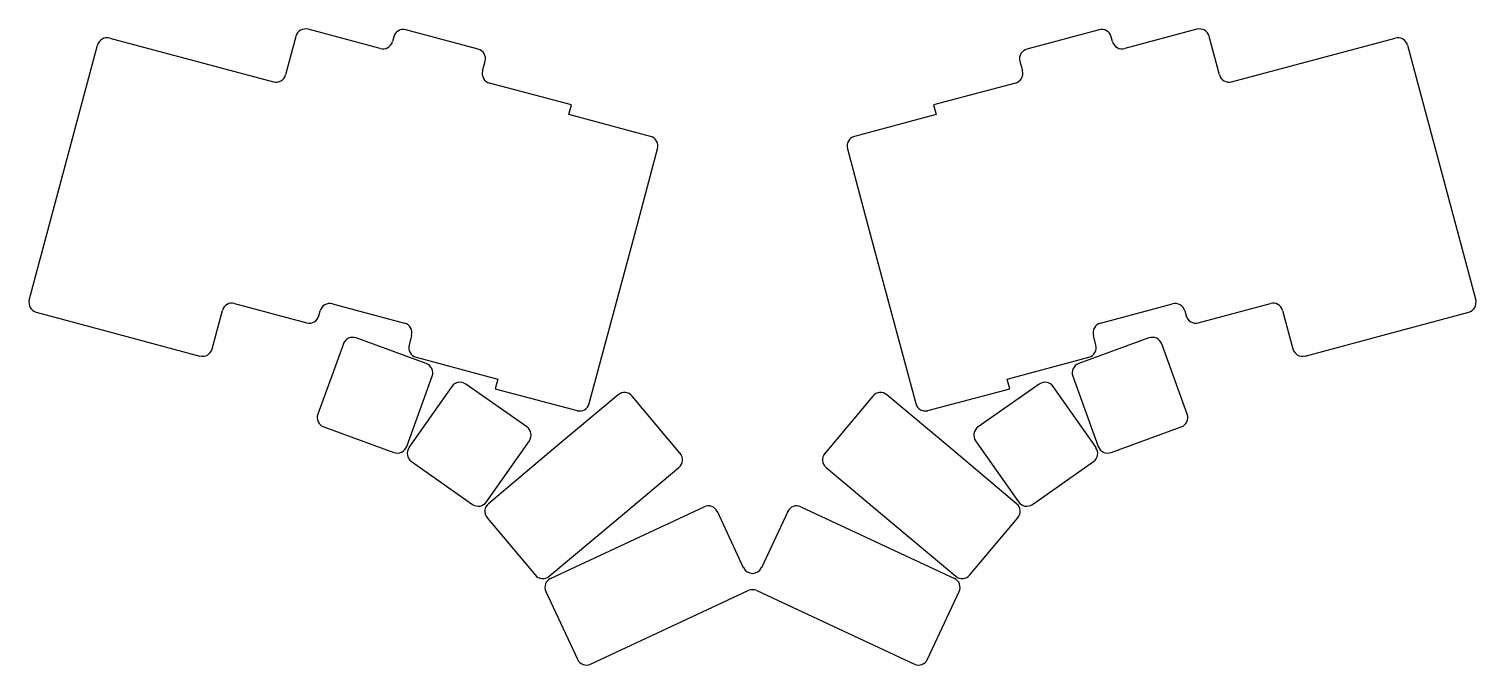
# Model space of a CAD drawing. Header units: millimetres. Extents: x 49 to 339, y -206 to -79.
import ezdxf

# ---------------------------------------------------------------- set-up
doc = ezdxf.new("R2010")
doc.units = ezdxf.units.MM

msp = doc.modelspace()

# ---------------------------------------------------------------- linework, layer by layer
for p, q in [((64.82, -80.35), (97.66, -89.15)), ((102.18, -80.01), (100.11, -87.73)), ((119.12, -82.47), (104.63, -78.59)), ((121.82, -80.09), (121.57, -81.06)), ((138.76, -82.56), (124.27, -78.68)), ((263.46, -78.68), (248.97, -82.56)), ((266.17, -81.06), (265.91, -80.09)), ((283.11, -78.59), (268.62, -82.47)), ((287.63, -87.73), (285.55, -80.01)), ((290.07, -89.15), (322.92, -80.35)), ((48.65, -132.96), (62.37, -81.76)), ((325.37, -81.76), (339.08, -132.96)), ((139.66, -86.94), (140.18, -85.01)), ((247.56, -85.01), (248.07, -86.94)), ((157.49, -93.79), (141.07, -89.39)), ((246.66, -89.39), (230.24, -93.79)), ((156.98, -95.73), (157.49, -93.79)), ((173.4, -100.13), (156.98, -95.73)), ((230.76, -95.73), (214.33, -100.13)), ((230.24, -93.79), (230.76, -95.73)), ((170.41, -119), (174.81, -102.57)), ((212.92, -102.57), (217.32, -119)), ((161.09, -153.77), (170.41, -119)), ((217.32, -119), (226.64, -153.77)), ((89.88, -133.65), (104.36, -137.53)), ((283.37, -137.53), (297.86, -133.65)), ((50.06, -135.41), (66.48, -139.81)), ((85.35, -142.79), (87.43, -135.06)), ((106.81, -136.12), (107.07, -135.15)), ((109.52, -133.74), (124.01, -137.62)), ((263.72, -137.62), (278.21, -133.74)), ((280.66, -135.15), (280.92, -136.12)), ((300.31, -135.06), (302.38, -142.79)), ((321.25, -139.81), (337.67, -135.41)), ((66.48, -139.81), (82.91, -144.21)), ((111.71, -141.78), (106.57, -155.87)), ((128.36, -145.71), (114.27, -140.58)), ((125.42, -140.07), (124.91, -142)), ((273.46, -140.58), (259.37, -145.71)), ((262.83, -142), (262.31, -140.07)), ((281.16, -155.87), (276.03, -141.78)), ((304.83, -144.21), (321.25, -139.81)), ((126.32, -144.45), (142.74, -148.85)), ((244.99, -148.85), (261.41, -144.45)), ((124.43, -162.37), (129.56, -148.28)), ((133.5, -150.33), (124.89, -162.61)), ((148.57, -158.44), (136.28, -149.83)), ((142.74, -148.85), (142.22, -150.78)), ((142.22, -150.78), (158.65, -155.18)), ((229.09, -155.18), (245.51, -150.78)), ((251.45, -149.83), (239.16, -158.44)), ((245.51, -150.78), (244.99, -148.85)), ((262.84, -162.61), (254.24, -150.33)), ((258.17, -148.28), (263.3, -162.37)), ((166.89, -152.01), (153.86, -162.94)), ((179.35, -163.75), (169.7, -152.26)), ((218.03, -152.26), (208.39, -163.75)), ((233.87, -162.94), (220.85, -152.01)), ((107.77, -158.44), (121.87, -163.57)), ((265.87, -163.57), (279.96, -158.44)), ((140.46, -173.51), (149.06, -161.22)), ((238.67, -161.22), (247.28, -173.51)), ((125.38, -165.4), (137.67, -174)), ((153.86, -162.94), (140.84, -173.86)), ((246.89, -173.86), (233.87, -162.94)), ((250.06, -174), (262.35, -165.4)), ((166.08, -177.49), (179.1, -166.56)), ((208.63, -166.56), (221.66, -177.49)), ((140.59, -176.68), (150.24, -188.17)), ((153.33, -188.86), (184.15, -174.49)), ((192.05, -186.71), (186.81, -175.46)), ((200.93, -175.46), (195.68, -186.71)), ((203.58, -174.49), (234.4, -188.86)), ((237.5, -188.17), (247.14, -176.68)), ((153.05, -188.42), (166.08, -177.49)), ((221.66, -177.49), (234.68, -188.42)), ((152.37, -191.52), (158.71, -205.11)), ((161.36, -206.08), (193.02, -191.32)), ((194.71, -191.32), (226.37, -206.08)), ((229.03, -205.11), (235.37, -191.52))]:
    msp.add_line(p, q)
for centre, start, end in [((64.3, -82.28), 75, 165), ((104.11, -80.52), 75, 165), ((119.63, -80.54), 255, 345), ((123.76, -80.61), 75, 165), ((263.98, -80.61), 15, 105), ((268.1, -80.54), 195, 285), ((283.62, -80.52), 15, 105), ((323.43, -82.28), 15, 105), ((138.25, -84.49), 345, 75), ((249.49, -84.49), 105, 195), ((141.59, -87.46), 165, 255), ((246.14, -87.46), 285, 15), ((98.18, -87.22), 255, 345), ((289.56, -87.22), 195, 285), ((172.88, -102.06), 345, 75), ((214.85, -102.06), 105, 195), ((50.58, -133.47), 165, 255), ((89.36, -135.58), 75, 165), ((298.38, -135.58), 15, 105), ((337.15, -133.47), 285, 15), ((104.88, -135.6), 255, 345), ((109, -135.67), 75, 165), ((278.73, -135.67), 15, 105), ((282.85, -135.6), 195, 285), ((123.49, -139.55), 345, 75), ((264.24, -139.55), 105, 195), ((113.58, -142.46), 70, 160), ((126.84, -142.52), 165, 255), ((260.89, -142.52), 285, 15), ((274.15, -142.46), 20, 110), ((83.42, -142.27), 255, 345), ((304.31, -142.27), 195, 285), ((127.68, -147.59), 340, 70), ((260.05, -147.59), 110, 200), ((135.13, -151.47), 55, 145), ((252.6, -151.47), 35, 125), ((159.16, -153.25), 255, 345), ((168.17, -153.54), 40, 130), ((219.56, -153.54), 50, 140), ((228.57, -153.25), 195, 285), ((108.45, -156.56), 160, 250), ((279.28, -156.56), 290, 20), ((147.42, -160.08), 325, 55), ((240.31, -160.08), 125, 215), ((122.55, -161.69), 250, 340), ((126.53, -163.76), 145, 235), ((261.2, -163.76), 305, 35), ((265.18, -161.69), 200, 290), ((177.81, -165.03), 310, 40), ((209.92, -165.03), 140, 230), ((138.82, -172.36), 235, 325), ((142.13, -175.4), 130, 220), ((184.99, -176.3), 25, 115), ((202.74, -176.3), 65, 155), ((245.61, -175.4), 320, 50), ((248.92, -172.36), 215, 305), ((151.77, -186.89), 220, 310), ((154.18, -190.67), 115, 205), ((193.87, -185.86), 205, 335), ((233.55, -190.67), 335, 65), ((235.96, -186.89), 230, 320), ((193.87, -193.13), 65, 115), ((160.52, -204.27), 205, 295), ((227.21, -204.27), 245, 335)]:
    msp.add_arc(centre, 2, start, end)

doc.saveas('drawing.dxf')
